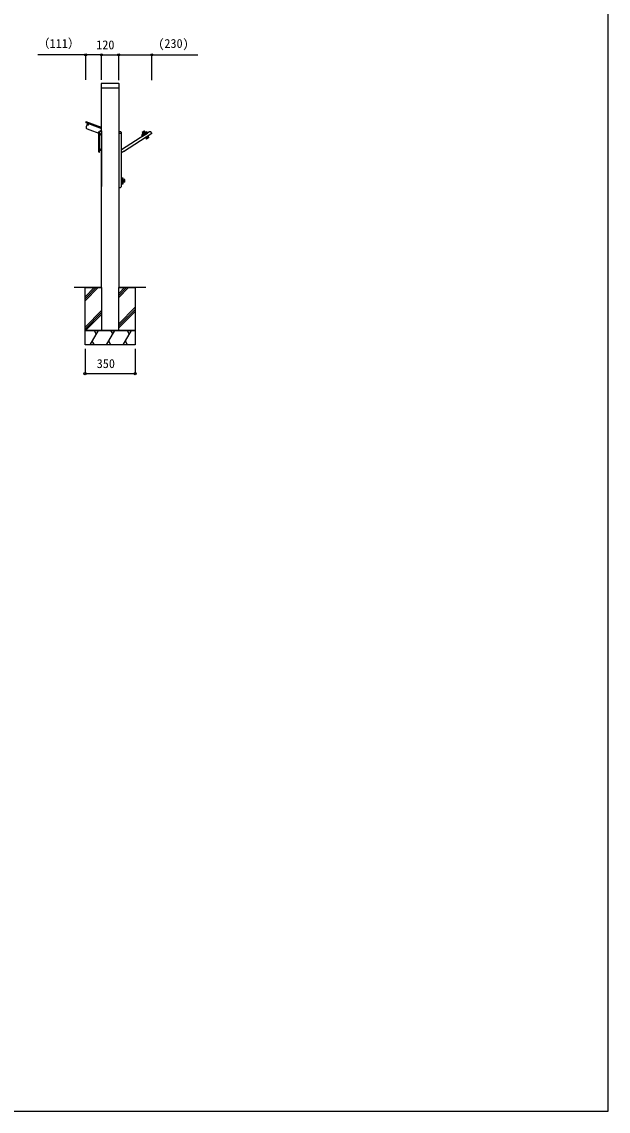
# Model space of a CAD drawing. Units: millimetres, scale not verified. Extents: x -4375 to 4375, y -6498 to 6471.
# Drawn here: x 284 to 4375, y -6498 to 1108 of the extents above; entities that cross this region are included whole.
import ezdxf
from ezdxf.enums import TextEntityAlignment as Align

# ---------------------------------------------------------------- set-up
doc = ezdxf.new("R2010")
doc.units = ezdxf.units.MM
doc.header["$LTSCALE"] = 30
for name, color, linetype in [('0-2_YKK_A1', 4, 'Continuous'), ('0-3_YKK_D', 6, 'Continuous'), ('0-4_YKK_ZWAK', 7, 'Continuous')]:
    doc.layers.add(name, color=color, linetype=linetype)
doc.styles.add('ＭＳ ゴシック', font='')
doc.styles.get('ＭＳ ゴシック').set_extended_font_data('MS Gothic')

msp = doc.modelspace()

# ---------------------------------------------------------------- linework, layer by layer
at = {"layer": '0-2_YKK_A1'}
for p, q in [((837, 674.66), (837, 646.9)), ((837.8, 646.1), (840.7, 646.1)), ((840, -748.4), (840, 646.1)), ((841.61, 646.16), (840.7, 646.1)), ((841.82, 646.16), (843.68, 646.16)), ((844.8, 646.1), (843.89, 646.16)), ((844.8, 646.1), (955.2, 646.1)), ((956.11, 646.16), (955.2, 646.1)), ((956.32, 646.16), (958.18, 646.16)), ((959.3, 646.1), (958.39, 646.16)), ((959.3, 646.1), (962.2, 646.1)), ((960, 646.1), (960, -748.4)), ((963, 646.9), (963, 674.66)), ((729.81, 407.79), (729.47, 406.85)), ((730.06, 407.7), (729.72, 406.76)), ((730.97, 403.65), (742.99, 399.27)), ((840, 364.24), (731.06, 403.89)), ((840, 370.06), (732.93, 409.04)), ((840, 370.35), (733.02, 409.28)), ((738.3, 386.37), (733.61, 373.47)), ((742.99, 399.27), (738.3, 386.37)), ((743.56, 388.92), (742.49, 389.33)), ((742.99, 399.27), (840, 363.96)), ((743.92, 388.16), (743.54, 387.07)), ((743.88, 388.6), (743.56, 388.92)), ((743.88, 388.6), (743.92, 388.16)), ((744.54, 387.93), (744.13, 386.86)), ((744.23, 389.58), (744.55, 389.9)), ((744.86, 388.25), (744.54, 387.93)), ((744.55, 389.9), (744.96, 390.97)), ((744.86, 388.25), (745.3, 388.29)), ((745.17, 389.67), (745.55, 390.76)), ((745.21, 389.22), (745.17, 389.67)), ((745.21, 389.22), (745.53, 388.91)), ((745.3, 388.29), (746.39, 387.91)), ((745.53, 388.91), (746.6, 388.49)), ((739.58, 360.66), (840, 324.11)), ((820.25, 199.7), (820.25, 338.7)), ((823.75, 341.2), (822.75, 341.2)), ((826.25, 199.7), (826.25, 338.7)), ((826.8, 319.8), (829.8, 319.8)), ((830.3, 321), (830.3, 320.3)), ((830.8, 321.5), (840, 321.5)), ((833, 345.19), (831.93, 345.6)), ((833.36, 344.43), (832.98, 343.34)), ((833.32, 344.88), (833, 345.19)), ((833.32, 344.88), (833.36, 344.43)), ((833.98, 344.2), (833.57, 343.13)), ((833.67, 345.85), (833.99, 346.17)), ((834.29, 344.52), (833.98, 344.2)), ((833.99, 346.17), (834.4, 347.24)), ((834.29, 344.52), (834.74, 344.56)), ((834.61, 345.94), (834.99, 347.03)), ((834.65, 345.5), (834.61, 345.94)), ((834.65, 345.5), (834.97, 345.18)), ((834.74, 344.56), (835.83, 344.18)), ((834.97, 345.18), (836.04, 344.77)), ((840, 347.1), (839.54, 345.83)), ((839.54, 345.83), (839.54, 338.5)), ((839.54, 331.7), (839.54, 331.18)), ((840, 340.6), (840, 330.6)), ((840, 330.6), (840, -41.4)), ((840, 321.6), (840, 327.6)), ((960, 341.6), (973, 341.6)), ((960, 330.6), (978, 330.6)), ((973, 341.6), (980, 334.6)), ((978, 330.6), (980, 332.6)), ((980, 332.6), (980, 334.6)), ((980, 217.2), (980, 332.6)), ((1190.05, 328.9), (993.09, 201.08)), ((1121.42, 319.33), (1126.28, 311.84)), ((1121.42, 319.14), (1126.19, 311.78)), ((1121.46, 318.94), (1126.13, 311.74)), ((1121.47, 319.55), (1126.41, 311.93)), ((1121.52, 318.77), (1126.1, 311.72)), ((1121.52, 318.77), (1126.1, 311.72)), ((1121.55, 319.73), (1126.56, 312.02)), ((1126.09, 311.72), (1121.58, 318.68)), ((1121.7, 319.93), (1126.76, 312.15)), ((1152.91, 340.21), (1121.87, 320.06)), ((1121.89, 320.08), (1126.95, 312.28)), ((1122.15, 320.25), (1127.22, 312.45)), ((1122.4, 320.41), (1127.47, 312.61)), ((1122.73, 320.62), (1127.79, 312.82)), ((1122.77, 334.86), (1125.34, 330.9)), ((1122.9, 334.09), (1125.08, 330.73)), ((1123.03, 320.82), (1128.1, 313.02)), ((1123.19, 335.46), (1125.91, 331.27)), ((1138.3, 345.27), (1123.2, 335.47)), ((1123.42, 321.07), (1128.48, 313.27)), ((1123.77, 321.3), (1128.83, 313.5)), ((1123.82, 335.87), (1126.54, 331.68)), ((1124.21, 321.59), (1129.28, 313.78)), ((1124.61, 321.84), (1129.68, 314.04)), ((1124.89, 336.56), (1127.61, 332.37)), ((1125.11, 322.17), (1130.17, 314.37)), ((1125.91, 331.27), (1125.34, 330.9)), ((1125.55, 322.45), (1130.61, 314.65)), ((1141.71, 340.93), (1125.77, 330.58)), ((1125.85, 337.19), (1128.58, 333)), ((1126.49, 310.19), (1125.95, 311.03)), ((1126.07, 309.92), (1160.46, 332.24)), ((1126.07, 309.92), (1126.56, 309.16)), ((1158.81, 332.95), (1126.1, 311.72)), ((1126.1, 322.81), (1131.16, 315.01)), ((1126.14, 308.89), (1160.53, 331.21)), ((1127.61, 332.37), (1126.54, 331.68)), ((1126.58, 323.12), (1131.64, 315.32)), ((1127.17, 323.51), (1132.24, 315.7)), ((1127.29, 338.13), (1130.01, 333.93)), ((1127.69, 323.84), (1132.75, 316.04)), ((1128.32, 324.25), (1133.39, 316.45)), ((1128.48, 338.9), (1131.2, 334.7)), ((1130.01, 333.93), (1128.58, 333)), ((1128.88, 324.61), (1133.94, 316.81)), ((1145.55, 335.55), (1129.11, 324.88)), ((1129.55, 325.05), (1134.61, 317.24)), ((1130.11, 339.96), (1132.84, 335.76)), ((1130.13, 325.42), (1135.19, 317.62)), ((1130.83, 325.88), (1135.89, 318.08)), ((1132.84, 335.76), (1131.2, 334.7)), ((1131.38, 340.78), (1134.1, 336.59)), ((1131.43, 326.27), (1136.49, 318.47)), ((1132.16, 326.74), (1137.22, 318.94)), ((1132.78, 327.15), (1137.85, 319.34)), ((1133.01, 341.84), (1135.73, 337.65)), ((1133.53, 327.63), (1138.59, 319.83)), ((1134.1, 336.59), (1135.73, 337.65)), ((1134.17, 328.05), (1139.23, 320.24)), ((1134.93, 328.54), (1139.99, 320.74)), ((1135.58, 328.96), (1140.64, 321.16)), ((1135.64, 343.54), (1138.36, 339.35)), ((1136.35, 329.46), (1141.41, 321.66)), ((1136.61, 344.17), (1139.33, 339.98)), ((1137, 329.88), (1142.06, 322.08)), ((1137.67, 344.86), (1140.4, 340.67)), ((1137.77, 330.39), (1142.84, 322.58)), ((1138.31, 345.28), (1141.03, 341.08)), ((1138.43, 330.81), (1143.49, 323.01)), ((1141.36, 324.01), (1138.97, 327.7)), ((1139.02, 345.41), (1141.6, 341.45)), ((1139.2, 331.31), (1144.26, 323.51)), ((1139.33, 339.98), (1140.4, 340.67)), ((1139.68, 344.97), (1141.86, 341.62)), ((1139.85, 331.73), (1144.91, 323.93)), ((1140.61, 332.22), (1145.67, 324.42)), ((1141.03, 341.08), (1141.6, 341.45)), ((1141.25, 332.64), (1146.31, 324.84)), ((1141.99, 333.12), (1147.06, 325.32)), ((1142.62, 333.53), (1147.68, 325.73)), ((1143.34, 334), (1148.41, 326.2)), ((1143.95, 334.39), (1149.01, 326.59)), ((1144.65, 334.85), (1149.71, 327.05)), ((1145.23, 335.22), (1150.29, 327.42)), ((1145.9, 335.66), (1150.96, 327.86)), ((1146.45, 336.02), (1151.51, 328.22)), ((1147.08, 336.43), (1152.15, 328.63)), ((1147.6, 336.76), (1152.67, 328.96)), ((1148.2, 337.15), (1153.26, 329.35)), ((1148.68, 337.46), (1153.74, 329.66)), ((1149.22, 337.82), (1154.29, 330.02)), ((1149.67, 338.1), (1154.73, 330.3)), ((1149.8, 324.24), (1154.83, 327.51)), ((1149.8, 324.24), (1154.83, 327.51)), ((1150.16, 338.43), (1155.23, 330.62)), ((1150.56, 338.68), (1155.62, 330.88)), ((1163.14, 304.26), (1150.87, 296.3)), ((1151, 338.97), (1156.07, 331.17)), ((1151.36, 339.2), (1156.42, 331.4)), ((1151.74, 339.45), (1156.81, 331.65)), ((1152.05, 339.65), (1157.11, 331.85)), ((1152.37, 339.86), (1157.43, 332.06)), ((1152.62, 340.02), (1157.69, 332.22)), ((1152.89, 340.19), (1157.95, 332.39)), ((1153.1, 340.3), (1158.15, 332.52)), ((1153.34, 340.36), (1158.35, 332.65)), ((1153.54, 340.36), (1158.49, 332.74)), ((1153.76, 340.32), (1158.62, 332.83)), ((1153.93, 340.24), (1158.71, 332.88)), ((1154.11, 340.12), (1158.77, 332.93)), ((1154.23, 340), (1158.8, 332.95)), ((1158.81, 332.95), (1154.29, 339.91)), ((1160.04, 331.96), (1159.5, 332.8)), ((1160.46, 332.24), (1160.95, 331.48)), ((1166.33, 299.36), (1163.14, 304.26)), ((1167.23, 303.9), (1165.17, 304.95)), ((1167.13, 314.03), (1166.45, 304.29)), ((1167.95, 304.31), (1168.71, 315.05)), ((1190.34, 330.29), (1184.9, 338.67)), ((1145.41, 299.94), (1146.81, 297.86)), ((1145.97, 300.3), (1153.88, 288.38)), ((1146.81, 297.86), (1146.43, 297.62)), ((1146.43, 297.62), (1153.03, 287.83)), ((1150.87, 296.3), (1154.05, 291.39)), ((1154.3, 288.3), (1153.44, 287.74)), ((1166.33, 299.36), (1154.05, 291.39)), ((1168.71, 297.65), (1154.3, 288.3)), ((1168.53, 299.55), (1168.92, 299.8)), ((1169.57, 298.21), (1168.71, 297.65)), ((1169.66, 298.62), (1168.92, 299.8)), ((823.75, 197.2), (822.75, 197.2)), ((826.3, 212.5), (840, 212.5)), ((833.35, 217.17), (833.35, 217.83)), ((835.17, 219.65), (835.83, 219.65)), ((835.83, 215.35), (835.17, 215.35)), ((837.65, 217.83), (837.65, 217.17)), ((979.2, 184.9), (979.2, 216.4)), ((979.2, -40.4), (979.2, 211.97)), ((979.2, -41.4), (979.2, 184.9)), ((992.12, 201.65), (979.96, 193.75)), ((992.12, 201.65), (991.7, 201.37)), ((992.12, 201.65), (992.4, 201.23)), ((979.2, 18.1), (979.2, -22.9)), ((980.1, 17.6), (979.2, 17.6)), ((980.1, 17.6), (980.1, -23.4)), ((980.1, 17.1), (981.1, 17.1)), ((981.6, 16.6), (989.9, 16.6)), ((990, 16.59), (981.6, 16.59)), ((990.01, 16.59), (981.6, 16.59)), ((981.6, -22.4), (981.6, 16.59)), ((990.18, 16.56), (981.6, 16.56)), ((990.37, 16.48), (981.6, 16.48)), ((990.53, 16.38), (981.6, 16.38)), ((990.69, 16.22), (981.6, 16.22)), ((990.79, 16.05), (981.6, 16.05)), ((990.88, 15.81), (981.6, 15.81)), ((990.9, 15.58), (981.6, 15.58)), ((990.9, 15.26), (981.6, 15.26)), ((990.9, 14.96), (981.6, 14.96)), ((990.9, 14.57), (981.6, 14.57)), ((990.9, 14.21), (981.6, 14.21)), ((990.9, 13.75), (981.6, 13.75)), ((990.9, 13.33), (981.6, 13.33)), ((990.9, 12.8), (981.6, 12.8)), ((990.9, 12.33), (981.6, 12.33)), ((990.9, 11.74), (981.6, 11.74)), ((990.9, 11.21), (981.6, 11.21)), ((990.9, 10.56), (981.6, 10.56)), ((990.9, 9.98), (981.6, 9.98)), ((990.9, 9.28), (981.6, 9.28)), ((990.9, 8.66), (981.6, 8.66)), ((990.9, 7.9), (981.6, 7.9)), ((990.9, 7.25), (981.6, 7.25)), ((990.9, 6.45), (981.6, 6.45)), ((990.9, 5.76), (981.6, 5.76)), ((990.9, 4.92), (981.6, 4.92)), ((990.9, 4.2), (981.6, 4.2)), ((990.9, 3.33), (981.6, 3.33)), ((990.9, 2.59), (981.6, 2.59)), ((990.9, 1.7), (981.6, 1.7)), ((990.9, 0.94), (981.6, 0.94)), ((990.9, 0.03), (981.6, 0.03)), ((990.9, -21.4), (990.9, 15.6)), ((991, -12.7), (991, 6.9)), ((997.6, -12.4), (997.6, 6.6)), ((1002.1, 7.1), (998.1, 7.1)), ((998.1, 6.11), (998.1, 6.79)), ((1002.82, 6.79), (998.1, 6.79)), ((1003.1, 6.11), (998.1, 6.11)), ((1003.1, 5.36), (998.1, 5.36)), ((998.1, 4.09), (998.1, 5.36)), ((1003.1, 4.09), (998.1, 4.09)), ((1003.1, 2.93), (998.1, 2.93)), ((998.1, 1.22), (998.1, 2.93)), ((1003.1, 1.22), (998.1, 1.22)), ((1003.1, -11.9), (1003.1, 6.1)), ((840, -24.3), (840, -41.4)), ((960, -48.4), (969.2, -48.4)), ((960, -48.4), (972.2, -48.4)), ((972.2, -48.4), (979.2, -41.4)), ((979.2, -10.1), (979.2, -16.1)), ((979.2, -10.1), (979.2, -16.1)), ((980.1, -23.4), (979.2, -23.4)), ((980.1, -22.9), (981.1, -22.9)), ((990.9, -0.74), (981.6, -0.74)), ((990.9, -1.66), (981.6, -1.66)), ((990.9, -2.44), (981.6, -2.44)), ((990.9, -3.36), (981.6, -3.36)), ((990.9, -4.14), (981.6, -4.14)), ((990.9, -5.06), (981.6, -5.06)), ((990.9, -5.83), (981.6, -5.83)), ((990.9, -6.74), (981.6, -6.74)), ((990.9, -7.5), (981.6, -7.5)), ((990.9, -8.39), (981.6, -8.39)), ((990.9, -9.13), (981.6, -9.13)), ((990.9, -10), (981.6, -10)), ((990.9, -10.72), (981.6, -10.72)), ((990.9, -11.56), (981.6, -11.56)), ((990.9, -12.25), (981.6, -12.25)), ((990.9, -13.05), (981.6, -13.05)), ((990.9, -13.7), (981.6, -13.7)), ((990.9, -14.46), (981.6, -14.46)), ((990.9, -15.08), (981.6, -15.08)), ((990.9, -15.78), (981.6, -15.78)), ((990.9, -16.36), (981.6, -16.36)), ((990.9, -17.01), (981.6, -17.01)), ((990.9, -17.54), (981.6, -17.54)), ((990.9, -18.13), (981.6, -18.13)), ((990.9, -18.6), (981.6, -18.6)), ((990.9, -19.13), (981.6, -19.13)), ((990.9, -19.55), (981.6, -19.55)), ((990.9, -20.01), (981.6, -20.01)), ((990.9, -20.37), (981.6, -20.37)), ((990.9, -20.76), (981.6, -20.76)), ((990.9, -21.06), (981.6, -21.06)), ((990.9, -21.38), (981.6, -21.38)), ((990.88, -21.61), (981.6, -21.61)), ((990.79, -21.85), (981.6, -21.85)), ((990.69, -22.02), (981.6, -22.02)), ((990.53, -22.18), (981.6, -22.18)), ((990.37, -22.28), (981.6, -22.28)), ((990.18, -22.36), (981.6, -22.36)), ((990, -22.39), (981.6, -22.39)), ((981.6, -22.4), (989.9, -22.4)), ((983.6, -2.9), (988, -2.9)), ((998.1, -2.15), (998.1, -0.2)), ((1003.1, -0.2), (998.1, -0.2)), ((1003.1, -2.15), (998.1, -2.15)), ((998.1, -3.65), (998.1, -5.6)), ((1003.1, -3.65), (998.1, -3.65)), ((1003.1, -5.6), (998.1, -5.6)), ((998.1, -7.02), (998.1, -8.73)), ((1003.1, -7.02), (998.1, -7.02)), ((1003.1, -8.73), (998.1, -8.73)), ((1003.1, -9.89), (998.1, -9.89)), ((998.1, -9.89), (998.1, -11.16)), ((1003.1, -11.16), (998.1, -11.16)), ((998.1, -11.91), (998.1, -12.59)), ((1003.1, -11.91), (998.1, -11.91)), ((1002.82, -12.59), (998.1, -12.59)), ((1002.1, -12.9), (998.1, -12.9)), ((840, -748.4), (650, -748.4)), ((725, -748.4), (840, -748.4)), ((725, -811.42), (788.02, -748.4)), ((725, -825.56), (802.16, -748.4)), ((725, -839.7), (816.3, -748.4)), ((1150, -748.4), (960, -748.4)), ((960, -788.55), (1000.15, -748.4)), ((960, -802.69), (1014.29, -748.4)), ((960, -816.84), (1028.44, -748.4)), ((725, -1023.55), (840, -908.55)), ((960, -1000.68), (1075, -885.68)), ((960, -1014.83), (1075, -899.83)), ((725, -1037.69), (840, -922.69)), ((728.44, -1048.4), (840, -936.84)), ((960, -1028.97), (1075, -913.97)), ((760.03, -1148.4), (817.77, -1048.4)), ((788.03, -1048.4), (802.9, -1074.15)), ((875.5, -1148.4), (933.24, -1048.4)), ((903.5, -1048.4), (918.37, -1074.15)), ((990.97, -1148.4), (1048.71, -1048.4)), ((1018.97, -1048.4), (1033.84, -1074.15)), ((790.17, -1148.17), (775.17, -1122.19)), ((905.64, -1148.17), (890.64, -1122.19)), ((1021.11, -1148.17), (1006.11, -1122.19)), ((730.17, -1148.17), (730.3, -1148.4)), ((845.64, -1148.17), (845.77, -1148.4)), ((961.11, -1148.17), (961.24, -1148.4))]:
    msp.add_line(p, q, dxfattribs=at)
for points in [[(744.23, 389.58), (743.79, 389.54), (742.7, 389.92)], [(833.67, 345.85), (833.23, 345.81), (832.14, 346.19)], [(1184.9, 338.67), (1175.21, 340.74), (979.2, 213.53)], [(980, 217.2), (979.2, 217.2), (979.2, 331.8)], [(1134.2, 342.61), (1136.92, 338.42), (1138.36, 339.35)], [(1161.14, 310.15), (1168.27, 298.91), (1168.8, 298.06)], [(1161.7, 310.51), (1167.85, 300.64), (1168.53, 299.55)], [(960, -748.4), (1075, -748.4), (1075, -1048.4), (725, -1048.4), (725, -748.4)], [(840, -748.4), (840, -1048.4), (960, -1048.4), (960, -748.4)]]:
    msp.add_lwpolyline(points, dxfattribs=at)
msp.add_lwpolyline([(725, -1048.4), (1075, -1048.4), (1075, -1148.4), (725, -1148.4)], close=True, dxfattribs=at)
for centre, radius in [((744.55, 388.91), 3.5), ((744.55, 388.91), 3), ((833.98, 345.19), 3.5), ((833.98, 345.19), 3), ((835.5, 217.5), 3.5)]:
    msp.add_circle(centre, radius, dxfattribs=at)
for centre, radius, start, end in [((838.5, 674.66), 1.5, 91.73613, 180.02696), ((900, -1323.4), 2000.5, 88.23692, 91.76308), ((961.5, 674.66), 1.5, 359.97304, 88.26387), ((731.82, 406), 2.5, 160, 250), ((731.82, 406), 2.23, 160, 250), ((732.16, 406.93), 2.5, 70, 160), ((732.16, 406.93), 2.23, 70, 160), ((744.55, 388.91), 2.1, 151.49109, 168.50891), ((744.55, 388.91), 2.1, 241.49109, 258.50891), ((744.55, 388.91), 2.1, 61.49109, 78.50891), ((744.55, 388.91), 2.1, 331.49109, 348.50891), ((743, 370.05), 10, 160, 250), ((822.75, 338.7), 2.5, 90, 180), ((823.75, 338.7), 2.5, 0, 90), ((826.8, 320.3), 0.5, 180, 270), ((829.8, 320.3), 0.5, 270, 360), ((830.8, 321), 0.5, 90, 180), ((833.98, 345.19), 2.1, 151.49109, 168.50891), ((833.98, 345.19), 2.1, 241.49109, 258.50891), ((833.98, 345.19), 2.1, 61.49109, 78.50891), ((833.98, 345.19), 2.1, 331.49109, 348.50891), ((850, 335.1), 11, 162.01851, 197.98149), ((840.84, 331.18), 1.3, 180, 229.90462), ((841, 340.6), 1, 90, 180), ((1122.41, 319.23), 1, 122.9828, 212.9828), ((1123.74, 334.63), 1, 122.9828, 212.9828), ((1125.5, 331), 0.5, 212.9828, 302.9828), ((1126.37, 311.3), 0.5, 122.9828, 212.9828), ((1123.39, 323.81), 8, 16.94001, 66.25689), ((1129.22, 324.72), 0.2, 122.9828, 182.9828), ((1130.45, 326.35), 0.5, 302.9828, 19.79685), ((1138.84, 344.43), 1, 32.9828, 122.9828), ((1148.87, 340.34), 8, 179.70871, 226.16876), ((1141.44, 341.35), 0.5, 302.9828, 32.9828), ((1143.68, 334.93), 0.5, 226.16876, 302.9828), ((1145.66, 335.39), 0.2, 62.9828, 122.9828), ((1153.18, 308.55), 4.43, 255.59322, 350.37238), ((1153.45, 339.37), 1, 32.9828, 122.9828), ((1159.08, 332.53), 0.5, 32.9828, 122.9828), ((1165.75, 304.09), 0.5, 62.9828, 126.45333), ((1167.45, 304.34), 0.5, 242.9828, 355.9828), ((1189.5, 329.74), 1, 302.9828, 32.9828), ((1153.28, 287.99), 0.3, 213.9828, 302.9828), ((1154.13, 288.55), 0.3, 213.59725, 302.9828), ((1168.55, 297.9), 0.3, 302.9828, 32.36088), ((1169.4, 298.46), 0.3, 302.9828, 31.9828), ((822.75, 199.7), 2.5, 180, 270), ((823.75, 199.7), 2.5, 270, 0), ((833.35, 219.65), 1.82, 270, 0), ((833.35, 215.35), 1.82, 0, 90), ((837.65, 219.65), 1.82, 180, 270), ((837.65, 215.35), 1.82, 90, 180), ((979.2, 217.2), 0.8, 270, 0), ((992.82, 201.5), 0.5, 212.9828, 302.9828), ((981.1, 16.6), 0.5, 0, 90), ((989.9, 15.6), 1, 0, 90), ((990.8, 6.9), 0.2, 0, 60), ((993.21, 12.29), 8, 253.95721, 303.27409), ((991.5, 4.99), 0.5, 180, 256.81404), ((998.1, 6.6), 0.5, 90, 180), ((1002.1, 6.1), 1, 0, 90), ((981.1, -22.4), 0.5, 270, 0), ((989.9, -21.4), 1, 270, 0), ((990.8, -12.7), 0.2, 300, 0), ((991.5, -10.79), 0.5, 103.18596, 180), ((993.21, -18.09), 8, 56.72591, 103.18596), ((998.1, -12.4), 0.5, 180, 270), ((1002.1, -11.9), 1, 270, 0)]:
    msp.add_arc(centre, radius, start, end, dxfattribs=at)
for centre, major_axis, ratio, start_param, end_param in [((837.8, 646.9), (-0.568, -0.568), 0.99628, 5.4996506, 7.06672), ((841.82, 646.14), (0.3, 0), 0.061163, 1.5707963, 2.3561945), ((843.68, 646.14), (0.3, 0), 0.061163, 0.7853982, 1.5707963), ((956.32, 646.14), (0.3, 0), 0.061163, 1.5707963, 2.3561945), ((958.18, 646.14), (0.3, 0), 0.061163, 0.7853982, 1.5707963), ((962.2, 646.9), (0.568, -0.568), 0.99628, 5.4996506, 7.06672)]:
    msp.add_ellipse(centre, major_axis=major_axis, ratio=ratio, start_param=start_param, end_param=end_param, dxfattribs=at)
at = {"layer": '0-3_YKK_D'}
for p, q in [((729.32, 702.6), (729.32, 878.1)), ((840, 702.6), (840, 878.1)), ((840, 702.6), (840, 878.1)), ((840, 877.1), (960, 877.1)), ((960, 702.6), (960, 878.1)), ((960, 701.1), (960, 878.1)), ((1190.48, 701.1), (1190.48, 878.1)), ((725, -1174.4), (725, -1349.4)), ((1075, -1174.4), (1075, -1349.4)), ((725, -1348.4), (1075, -1348.4))]:
    msp.add_line(p, q, dxfattribs=at)
for points in [[(840, 877.1), (729.32, 877.1), (395.14, 877.1)], [(960, 877.1), (1190.48, 877.1), (1512.1, 877.1)]]:
    msp.add_lwpolyline(points, dxfattribs=at)
for centre in [(729.32, 877.1), (840, 877.1), (840, 877.1), (960, 877.1), (960, 877.1), (1190.48, 877.1), (725, -1348.4), (1075, -1348.4)]:
    msp.add_circle(centre, 7.5, dxfattribs=at)
at = {"layer": '0-4_YKK_ZWAK'}
msp.add_lwpolyline([(-4375, -6498.4), (4375, -6498.4), (4375, 6251.6)], dxfattribs=at)

# ---------------------------------------------------------------- texts
at = {"layer": '0-3_YKK_D', "style": 'ＭＳ ゴシック'}
for s, p in [('（111）', (392.93, 907.24)), ('(230)', (1236.13, 906.76)), ('120', (802.93, 897.1)), ('350', (806.31, -1328.4))]:
    msp.add_text(s, height=62.32, dxfattribs=at).set_placement(p, align=Align.BOTTOM_LEFT)

doc.saveas('drawing.dxf')
